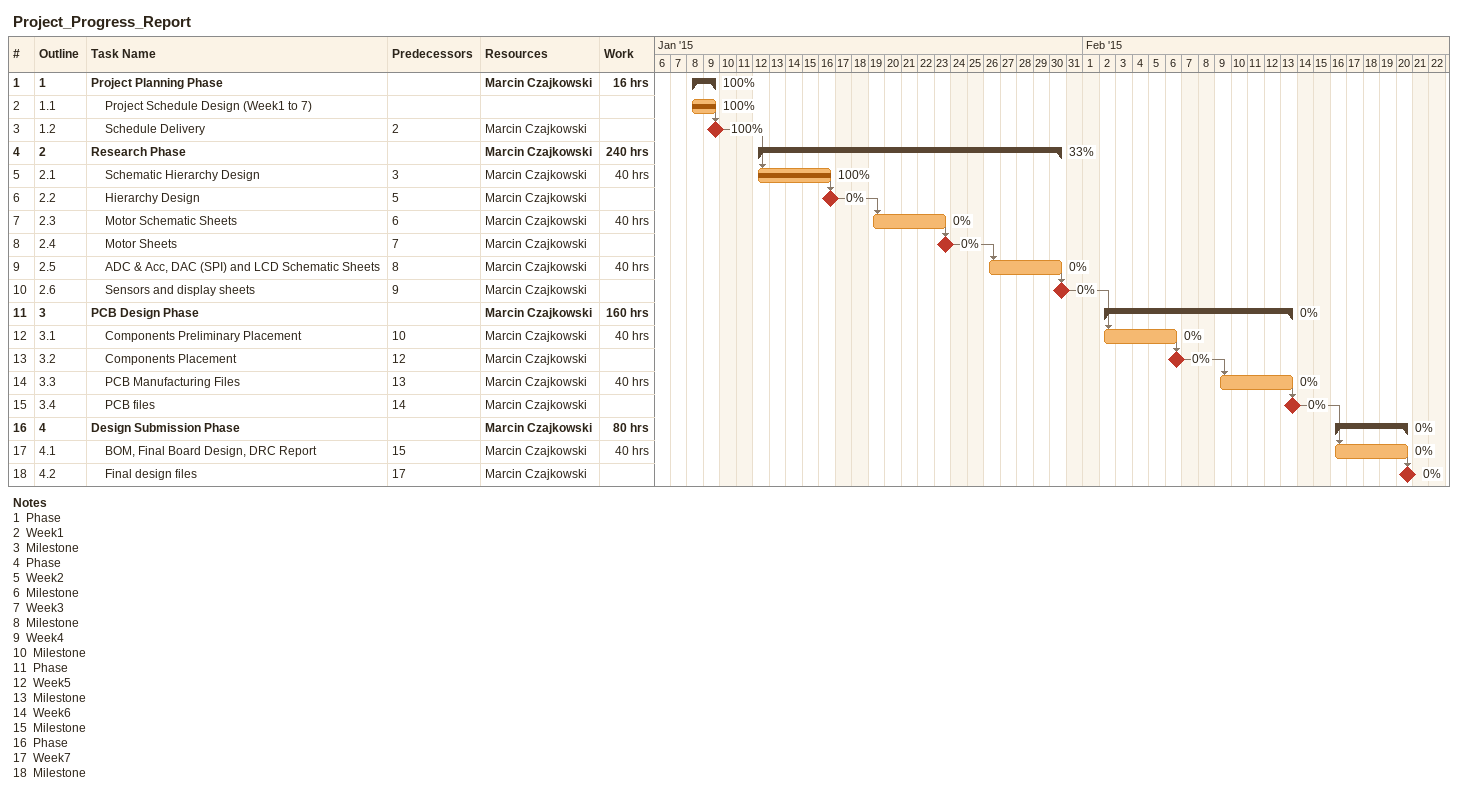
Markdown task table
Project_Progress_Report

| ID | WBS | Task | Start | Finish | Predecessors | Resources | % complete | Work (h) |
|---|---|---|---|---|---|---|---|---|
| 1 | 1 | **Project Planning Phase** | 2015-01-08 | 2015-01-09 |  | Marcin Czajkowski | 100 | 16 |
| 2 | 1.1 | Project Schedule Design (Week1 to 7) | 2015-01-08 | 2015-01-09 |  |  | 100 |  |
| 3 | 1.2 | Schedule Delivery (milestone) | 2015-01-09 | 2015-01-09 | 2 | Marcin Czajkowski | 100 |  |
| 4 | 2 | **Research Phase** | 2015-01-12 | 2015-01-30 |  | Marcin Czajkowski | 33 | 240 |
| 5 | 2.1 | Schematic Hierarchy Design | 2015-01-12 | 2015-01-16 | 3 | Marcin Czajkowski | 100 | 40 |
| 6 | 2.2 | Hierarchy Design (milestone) | 2015-01-16 | 2015-01-16 | 5 | Marcin Czajkowski | 0 |  |
| 7 | 2.3 | Motor Schematic Sheets | 2015-01-19 | 2015-01-23 | 6 | Marcin Czajkowski | 0 | 40 |
| 8 | 2.4 | Motor Sheets (milestone) | 2015-01-23 | 2015-01-23 | 7 | Marcin Czajkowski | 0 |  |
| 9 | 2.5 | ADC & Acc, DAC (SPI) and LCD Schematic Sheets | 2015-01-26 | 2015-01-30 | 8 | Marcin Czajkowski | 0 | 40 |
| 10 | 2.6 | Sensors and display sheets (milestone) | 2015-01-30 | 2015-01-30 | 9 | Marcin Czajkowski | 0 |  |
| 11 | 3 | **PCB Design Phase** | 2015-02-02 | 2015-02-13 |  | Marcin Czajkowski | 0 | 160 |
| 12 | 3.1 | Components Preliminary Placement | 2015-02-02 | 2015-02-06 | 10 | Marcin Czajkowski | 0 | 40 |
| 13 | 3.2 | Components Placement (milestone) | 2015-02-06 | 2015-02-06 | 12 | Marcin Czajkowski | 0 |  |
| 14 | 3.3 | PCB Manufacturing Files | 2015-02-09 | 2015-02-13 | 13 | Marcin Czajkowski | 0 | 40 |
| 15 | 3.4 | PCB files (milestone) | 2015-02-13 | 2015-02-13 | 14 | Marcin Czajkowski | 0 |  |
| 16 | 4 | **Design Submission Phase** | 2015-02-16 | 2015-02-20 |  | Marcin Czajkowski | 0 | 80 |
| 17 | 4.1 | BOM, Final Board Design, DRC Report | 2015-02-16 | 2015-02-20 | 15 | Marcin Czajkowski | 0 | 40 |
| 18 | 4.2 | Final design files (milestone) | 2015-02-20 | 2015-02-20 | 17 | Marcin Czajkowski | 0 |  |

Notes
- 1: Phase
- 2: Week1
- 3: Milestone
- 4: Phase
- 5: Week2
- 6: Milestone
- 7: Week3
- 8: Milestone
- 9: Week4
- 10: Milestone
- 11: Phase
- 12: Week5
- 13: Milestone
- 14: Week6
- 15: Milestone
- 16: Phase
- 17: Week7
- 18: Milestone
